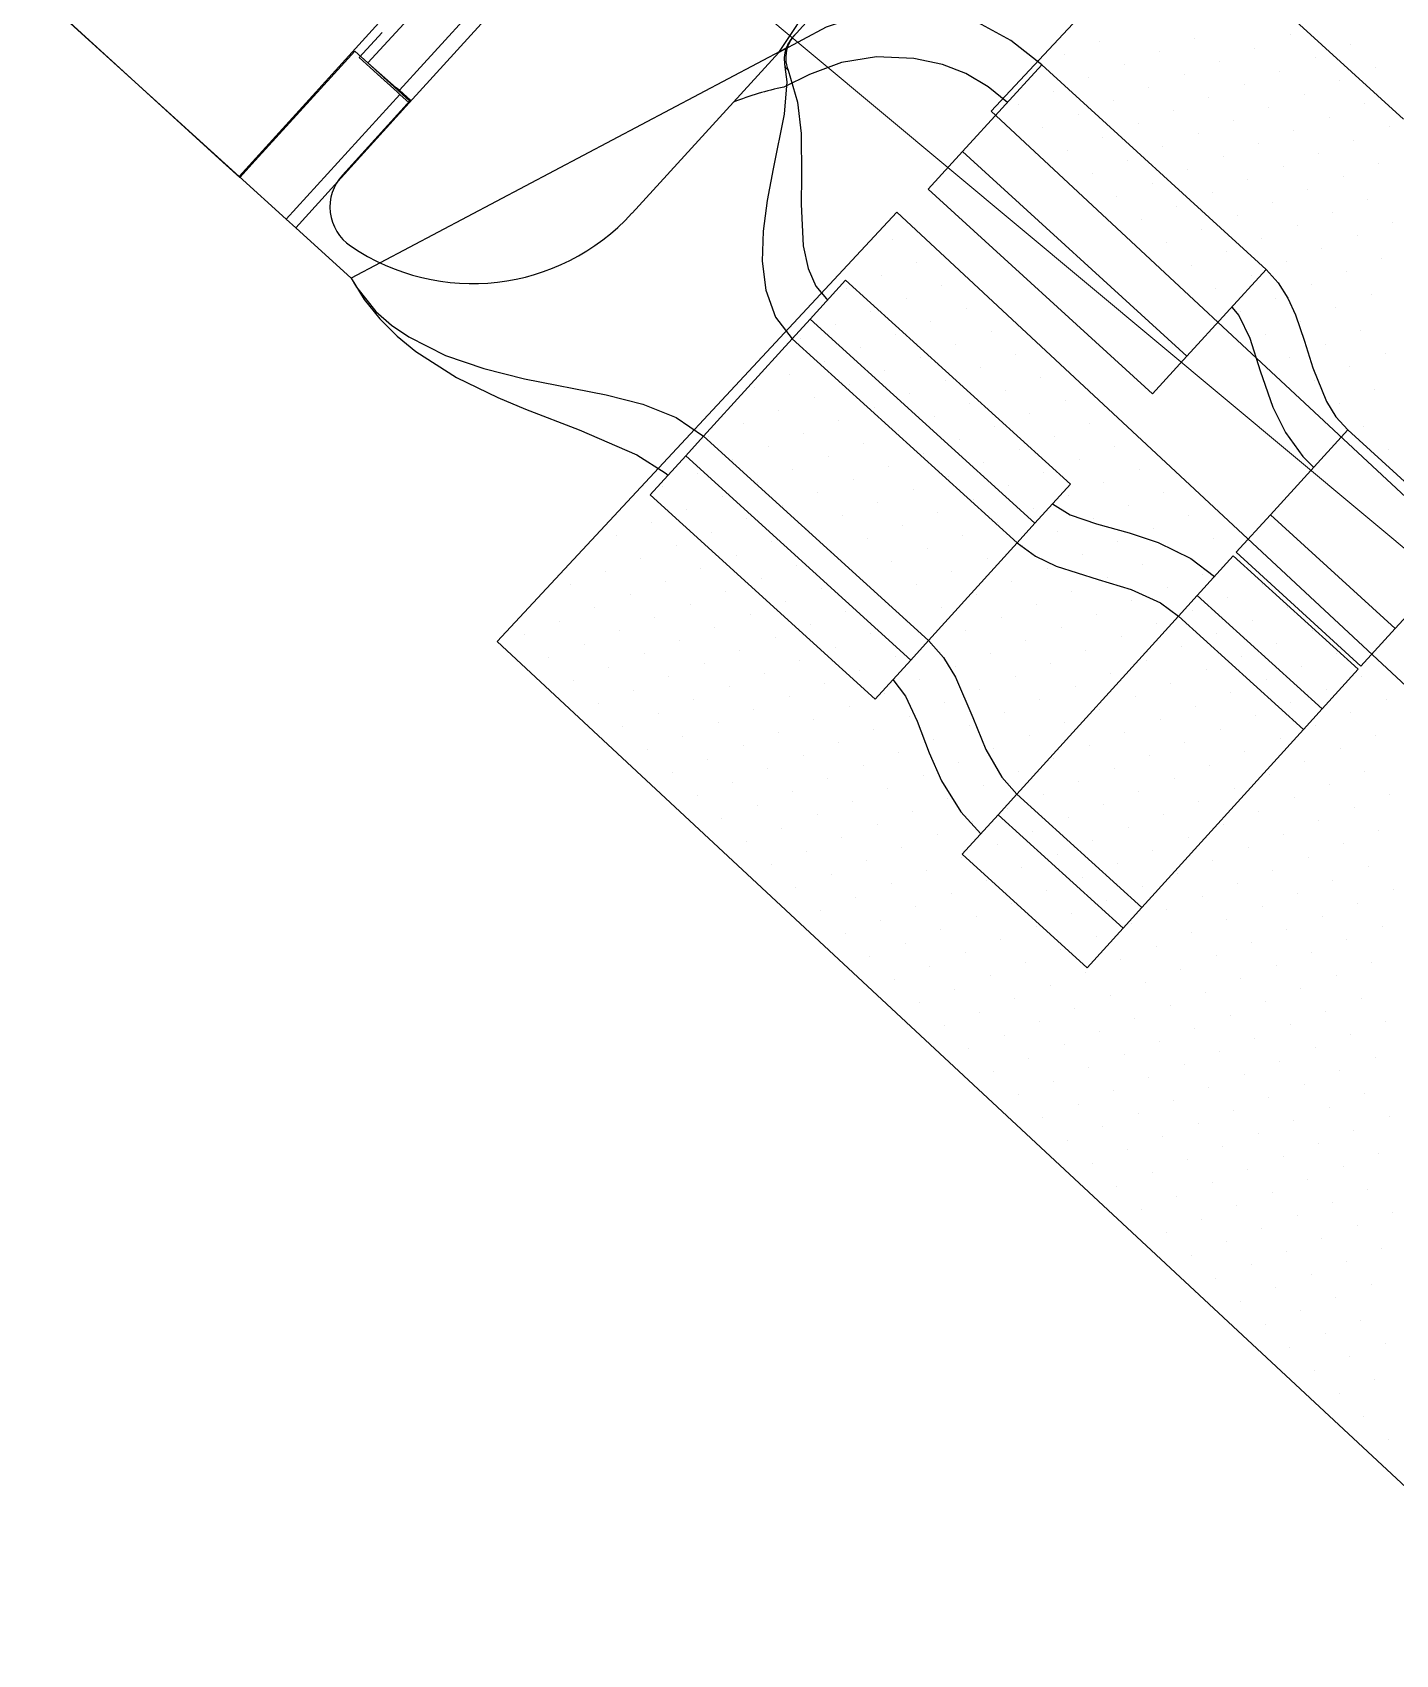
# Model space of a CAD drawing. Header units: inches. Extents: x 47316 to 59086, y 3141 to 11743.
# Drawn here: x 54379.31 to 54399.5, y 9830.6 to 9854.64 of the extents above; entities that cross this region are included whole.
import ezdxf

# ---------------------------------------------------------------- set-up
doc = ezdxf.new("R2010")
doc.units = ezdxf.units.IN
doc.header["$MEASUREMENT"] = 0
doc.linetypes.add('_VH_SPACE_TAPE_1', pattern='A,0.0001,[17,VeSys.shx,S=0.1,R=0,X=0,Y=0],-0.4,[17,VeSys.shx,S=0.1,R=0,X=0,Y=0],-0.4,[17,VeSys.shx,S=0.1,R=0,X=0,Y=0],-0.4,[18,VeSys.shx,S=0.1,R=0,X=0,Y=0],-0.5,[18,VeSys.shx,S=0.1,R=180,X=0.1,Y=0],-0.1,[17,VeSys.shx,S=0.1,R=0,X=0,Y=0],-0.4,[17,VeSys.shx,S=0.1,R=0,X=0,Y=0],-0.4,[17,VeSys.shx,S=0.1,R=0,X=0,Y=0],-0.4', length=3.0001)

msp = doc.modelspace()

# ---------------------------------------------------------------- linework, layer by layer
at = {"color": 0, "lineweight": 15}
for p, q in [((54393.511, 9853.468), (54399.434, 9859.827)), ((54396.531, 9854.55), (54396.531, 9854.55)), ((54397.944, 9854.6), (54397.944, 9854.6)), ((54394.594, 9854.304), (54394.594, 9854.304)), ((54395.117, 9854.5), (54395.117, 9854.5)), ((54396.007, 9854.354), (54396.007, 9854.354)), ((54397.42, 9854.405), (54397.42, 9854.405)), ((54398.834, 9854.455), (54398.834, 9854.455)), ((54395.483, 9854.159), (54395.483, 9854.159)), ((54396.897, 9854.209), (54396.897, 9854.209)), ((54397.786, 9854.064), (54397.786, 9854.064)), ((54398.31, 9854.259), (54398.31, 9854.259)), ((54399.199, 9854.114), (54399.199, 9854.114)), ((54394.959, 9853.964), (54394.959, 9853.964)), ((54395.849, 9853.818), (54395.849, 9853.818)), ((54396.373, 9854.014), (54396.373, 9854.014)), ((54397.262, 9853.868), (54397.262, 9853.868)), ((54398.676, 9853.919), (54398.676, 9853.919)), ((54393.912, 9853.573), (54393.912, 9853.573)), ((54394.436, 9853.768), (54394.436, 9853.768)), ((54395.325, 9853.623), (54395.325, 9853.623)), ((54396.739, 9853.673), (54396.739, 9853.673)), ((54398.152, 9853.723), (54398.152, 9853.723)), ((54399.042, 9853.578), (54399.042, 9853.578)), ((54408.765, 9839.26), (54393.511, 9853.468)), ((54394.802, 9853.427), (54394.802, 9853.427)), ((54396.215, 9853.477), (54396.215, 9853.477)), ((54397.105, 9853.332), (54397.105, 9853.332)), ((54397.628, 9853.528), (54397.628, 9853.528)), ((54398.518, 9853.382), (54398.518, 9853.382)), ((54394.278, 9853.232), (54394.278, 9853.232)), ((54395.167, 9853.086), (54395.167, 9853.086)), ((54395.691, 9853.282), (54395.691, 9853.282)), ((54396.581, 9853.137), (54396.581, 9853.137)), ((54397.994, 9853.187), (54397.994, 9853.187)), ((54399.407, 9853.237), (54399.407, 9853.237)), ((54394.644, 9852.891), (54394.644, 9852.891)), ((54396.057, 9852.941), (54396.057, 9852.941)), ((54397.47, 9852.991), (54397.47, 9852.991)), ((54398.36, 9852.846), (54398.36, 9852.846)), ((54398.884, 9853.041), (54398.884, 9853.041)), ((54395.533, 9852.746), (54395.533, 9852.746)), ((54396.423, 9852.6), (54396.423, 9852.6)), ((54396.947, 9852.796), (54396.947, 9852.796)), ((54397.836, 9852.651), (54397.836, 9852.651)), ((54399.25, 9852.701), (54399.25, 9852.701)), ((54395.01, 9852.55), (54395.01, 9852.55)), ((54395.899, 9852.405), (54395.899, 9852.405)), ((54397.313, 9852.455), (54397.313, 9852.455)), ((54398.726, 9852.505), (54398.726, 9852.505)), ((54395.376, 9852.209), (54395.376, 9852.209)), ((54396.789, 9852.26), (54396.789, 9852.26)), ((54397.678, 9852.114), (54397.678, 9852.114)), ((54398.202, 9852.31), (54398.202, 9852.31)), ((54399.092, 9852.164), (54399.092, 9852.164)), ((54386.194, 9845.612), (54392.117, 9851.971)), ((54392.117, 9851.971), (54407.37, 9837.763)), ((54395.741, 9851.869), (54395.741, 9851.869)), ((54396.265, 9852.064), (54396.265, 9852.064)), ((54397.155, 9851.919), (54397.155, 9851.919)), ((54398.568, 9851.969), (54398.568, 9851.969)), ((54396.631, 9851.723), (54396.631, 9851.723)), ((54398.044, 9851.773), (54398.044, 9851.773)), ((54398.934, 9851.628), (54398.934, 9851.628)), ((54399.458, 9851.824), (54399.458, 9851.824)), ((54392.047, 9851.57), (54392.047, 9851.57)), ((54396.107, 9851.528), (54396.107, 9851.528)), ((54396.997, 9851.383), (54396.997, 9851.383)), ((54397.521, 9851.578), (54397.521, 9851.578)), ((54398.41, 9851.433), (54398.41, 9851.433)), ((54392.413, 9851.23), (54392.413, 9851.23)), ((54396.473, 9851.187), (54396.473, 9851.187)), ((54397.886, 9851.237), (54397.886, 9851.237)), ((54399.3, 9851.287), (54399.3, 9851.287)), ((54391.889, 9851.034), (54391.889, 9851.034)), ((54397.363, 9851.042), (54397.363, 9851.042)), ((54398.776, 9851.092), (54398.776, 9851.092)), ((54391.365, 9850.839), (54391.365, 9850.839)), ((54392.255, 9850.693), (54392.255, 9850.693)), ((54392.779, 9850.889), (54392.779, 9850.889)), ((54396.839, 9850.846), (54396.839, 9850.846)), ((54397.729, 9850.701), (54397.729, 9850.701)), ((54398.252, 9850.896), (54398.252, 9850.896)), ((54399.142, 9850.751), (54399.142, 9850.751)), ((54391.731, 9850.498), (54391.731, 9850.498)), ((54393.145, 9850.548), (54393.145, 9850.548)), ((54397.205, 9850.505), (54397.205, 9850.505)), ((54398.618, 9850.556), (54398.618, 9850.556)), ((54391.208, 9850.302), (54391.208, 9850.302)), ((54392.621, 9850.353), (54392.621, 9850.353)), ((54393.511, 9850.207), (54393.511, 9850.207)), ((54398.094, 9850.36), (54398.094, 9850.36)), ((54398.984, 9850.215), (54398.984, 9850.215)), ((54390.684, 9850.107), (54390.684, 9850.107)), ((54391.573, 9849.962), (54391.573, 9849.962)), ((54392.097, 9850.157), (54392.097, 9850.157)), ((54392.987, 9850.012), (54392.987, 9850.012)), ((54397.571, 9850.165), (54397.571, 9850.165)), ((54398.46, 9850.019), (54398.46, 9850.019)), ((54391.05, 9849.766), (54391.05, 9849.766)), ((54392.463, 9849.816), (54392.463, 9849.816)), ((54393.876, 9849.866), (54393.876, 9849.866)), ((54397.937, 9849.824), (54397.937, 9849.824)), ((54399.35, 9849.874), (54399.35, 9849.874)), ((54390.526, 9849.571), (54390.526, 9849.571)), ((54391.939, 9849.621), (54391.939, 9849.621)), ((54392.829, 9849.476), (54392.829, 9849.476)), ((54393.353, 9849.671), (54393.353, 9849.671)), ((54394.242, 9849.526), (54394.242, 9849.526)), ((54398.302, 9849.483), (54398.302, 9849.483)), ((54398.826, 9849.679), (54398.826, 9849.679)), ((54390.002, 9849.375), (54390.002, 9849.375)), ((54390.892, 9849.23), (54390.892, 9849.23)), ((54391.416, 9849.425), (54391.416, 9849.425)), ((54392.305, 9849.28), (54392.305, 9849.28)), ((54393.719, 9849.33), (54393.719, 9849.33)), ((54399.192, 9849.338), (54399.192, 9849.338)), ((54390.368, 9849.034), (54390.368, 9849.034)), ((54391.781, 9849.085), (54391.781, 9849.085)), ((54393.195, 9849.135), (54393.195, 9849.135)), ((54394.084, 9848.989), (54394.084, 9848.989)), ((54394.608, 9849.185), (54394.608, 9849.185)), ((54398.668, 9849.142), (54398.668, 9849.142)), ((54389.844, 9848.839), (54389.844, 9848.839)), ((54391.258, 9848.889), (54391.258, 9848.889)), ((54392.147, 9848.744), (54392.147, 9848.744)), ((54392.671, 9848.939), (54392.671, 9848.939)), ((54393.561, 9848.794), (54393.561, 9848.794)), ((54394.974, 9848.844), (54394.974, 9848.844)), ((54399.034, 9848.801), (54399.034, 9848.801)), ((54389.321, 9848.643), (54389.321, 9848.643)), ((54390.21, 9848.498), (54390.21, 9848.498)), ((54390.734, 9848.694), (54390.734, 9848.694)), ((54391.624, 9848.548), (54391.624, 9848.548)), ((54393.037, 9848.598), (54393.037, 9848.598)), ((54394.45, 9848.649), (54394.45, 9848.649)), ((54395.34, 9848.503), (54395.34, 9848.503)), ((54389.687, 9848.303), (54389.687, 9848.303)), ((54391.1, 9848.353), (54391.1, 9848.353)), ((54392.513, 9848.403), (54392.513, 9848.403)), ((54393.403, 9848.258), (54393.403, 9848.258)), ((54393.927, 9848.453), (54393.927, 9848.453)), ((54394.816, 9848.308), (54394.816, 9848.308)), ((54399.4, 9848.461), (54399.4, 9848.461)), ((54389.163, 9848.107), (54389.163, 9848.107)), ((54390.576, 9848.157), (54390.576, 9848.157)), ((54391.99, 9848.207), (54391.99, 9848.207)), ((54392.879, 9848.062), (54392.879, 9848.062)), ((54394.292, 9848.112), (54394.292, 9848.112)), ((54395.706, 9848.162), (54395.706, 9848.162)), ((54388.639, 9847.912), (54388.639, 9847.912)), ((54390.052, 9847.962), (54390.052, 9847.962)), ((54390.942, 9847.817), (54390.942, 9847.817)), ((54391.466, 9848.012), (54391.466, 9848.012)), ((54392.355, 9847.867), (54392.355, 9847.867)), ((54393.769, 9847.917), (54393.769, 9847.917)), ((54395.182, 9847.967), (54395.182, 9847.967)), ((54396.072, 9847.822), (54396.072, 9847.822)), ((54389.005, 9847.571), (54389.005, 9847.571)), ((54389.529, 9847.766), (54389.529, 9847.766)), ((54390.418, 9847.621), (54390.418, 9847.621)), ((54391.832, 9847.671), (54391.832, 9847.671)), ((54393.245, 9847.721), (54393.245, 9847.721)), ((54394.135, 9847.576), (54394.135, 9847.576)), ((54394.658, 9847.772), (54394.658, 9847.772)), ((54395.548, 9847.626), (54395.548, 9847.626)), ((54388.481, 9847.375), (54388.481, 9847.375)), ((54389.895, 9847.426), (54389.895, 9847.426)), ((54391.308, 9847.476), (54391.308, 9847.476)), ((54392.198, 9847.33), (54392.198, 9847.33)), ((54392.721, 9847.526), (54392.721, 9847.526)), ((54393.611, 9847.381), (54393.611, 9847.381)), ((54395.024, 9847.431), (54395.024, 9847.431)), ((54396.437, 9847.481), (54396.437, 9847.481)), ((54387.958, 9847.18), (54387.958, 9847.18)), ((54389.371, 9847.23), (54389.371, 9847.23)), ((54390.26, 9847.085), (54390.26, 9847.085)), ((54390.784, 9847.28), (54390.784, 9847.28)), ((54391.674, 9847.135), (54391.674, 9847.135)), ((54393.087, 9847.185), (54393.087, 9847.185)), ((54394.5, 9847.235), (54394.5, 9847.235)), ((54395.39, 9847.09), (54395.39, 9847.09)), ((54395.914, 9847.285), (54395.914, 9847.285)), ((54396.803, 9847.14), (54396.803, 9847.14)), ((54388.323, 9846.839), (54388.323, 9846.839)), ((54388.847, 9847.035), (54388.847, 9847.035)), ((54389.737, 9846.889), (54389.737, 9846.889)), ((54391.15, 9846.939), (54391.15, 9846.939)), ((54392.563, 9846.99), (54392.563, 9846.99)), ((54393.453, 9846.844), (54393.453, 9846.844)), ((54393.977, 9847.04), (54393.977, 9847.04)), ((54394.866, 9846.894), (54394.866, 9846.894)), ((54396.28, 9846.945), (54396.28, 9846.945)), ((54387.8, 9846.644), (54387.8, 9846.644)), ((54389.213, 9846.694), (54389.213, 9846.694)), ((54390.626, 9846.744), (54390.626, 9846.744)), ((54391.516, 9846.599), (54391.516, 9846.599)), ((54392.04, 9846.794), (54392.04, 9846.794)), ((54392.929, 9846.649), (54392.929, 9846.649)), ((54394.343, 9846.699), (54394.343, 9846.699)), ((54395.756, 9846.749), (54395.756, 9846.749)), ((54396.645, 9846.604), (54396.645, 9846.604)), ((54397.169, 9846.799), (54397.169, 9846.799)), ((54387.276, 9846.448), (54387.276, 9846.448)), ((54388.689, 9846.498), (54388.689, 9846.498)), ((54389.579, 9846.353), (54389.579, 9846.353)), ((54390.103, 9846.549), (54390.103, 9846.549)), ((54390.992, 9846.403), (54390.992, 9846.403)), ((54392.406, 9846.453), (54392.406, 9846.453)), ((54393.819, 9846.504), (54393.819, 9846.504)), ((54394.708, 9846.358), (54394.708, 9846.358)), ((54395.232, 9846.554), (54395.232, 9846.554)), ((54396.122, 9846.408), (54396.122, 9846.408)), ((54397.535, 9846.459), (54397.535, 9846.459)), ((54387.642, 9846.107), (54387.642, 9846.107)), ((54388.166, 9846.303), (54388.166, 9846.303)), ((54389.055, 9846.158), (54389.055, 9846.158)), ((54390.468, 9846.208), (54390.468, 9846.208)), ((54391.882, 9846.258), (54391.882, 9846.258)), ((54392.771, 9846.113), (54392.771, 9846.113)), ((54393.295, 9846.308), (54393.295, 9846.308)), ((54394.185, 9846.163), (54394.185, 9846.163)), ((54395.598, 9846.213), (54395.598, 9846.213)), ((54397.011, 9846.263), (54397.011, 9846.263)), ((54397.901, 9846.118), (54397.901, 9846.118)), ((54387.118, 9845.912), (54387.118, 9845.912)), ((54388.531, 9845.962), (54388.531, 9845.962)), ((54389.945, 9846.012), (54389.945, 9846.012)), ((54390.834, 9845.867), (54390.834, 9845.867)), ((54391.358, 9846.062), (54391.358, 9846.062)), ((54392.248, 9845.917), (54392.248, 9845.917)), ((54393.661, 9845.967), (54393.661, 9845.967)), ((54395.074, 9846.017), (54395.074, 9846.017)), ((54395.964, 9845.872), (54395.964, 9845.872)), ((54396.488, 9846.068), (54396.488, 9846.068)), ((54397.377, 9845.922), (54397.377, 9845.922)), ((54386.594, 9845.717), (54386.594, 9845.717)), ((54388.008, 9845.767), (54388.008, 9845.767)), ((54388.897, 9845.621), (54388.897, 9845.621)), ((54389.421, 9845.817), (54389.421, 9845.817)), ((54390.311, 9845.671), (54390.311, 9845.671)), ((54391.724, 9845.722), (54391.724, 9845.722)), ((54393.137, 9845.772), (54393.137, 9845.772)), ((54394.027, 9845.626), (54394.027, 9845.626)), ((54394.551, 9845.822), (54394.551, 9845.822)), ((54395.44, 9845.677), (54395.44, 9845.677)), ((54396.854, 9845.727), (54396.854, 9845.727)), ((54398.267, 9845.777), (54398.267, 9845.777)), ((54401.447, 9831.404), (54386.194, 9845.612)), ((54386.96, 9845.376), (54386.96, 9845.376)), ((54387.484, 9845.571), (54387.484, 9845.571)), ((54388.374, 9845.426), (54388.374, 9845.426)), ((54389.787, 9845.476), (54389.787, 9845.476)), ((54391.2, 9845.526), (54391.2, 9845.526)), ((54392.09, 9845.381), (54392.09, 9845.381)), ((54392.614, 9845.576), (54392.614, 9845.576)), ((54393.503, 9845.431), (54393.503, 9845.431)), ((54394.916, 9845.481), (54394.916, 9845.481)), ((54396.33, 9845.531), (54396.33, 9845.531)), ((54397.219, 9845.386), (54397.219, 9845.386)), ((54397.743, 9845.581), (54397.743, 9845.581)), ((54398.633, 9845.436), (54398.633, 9845.436)), ((54387.85, 9845.23), (54387.85, 9845.23)), ((54389.263, 9845.281), (54389.263, 9845.281)), ((54390.153, 9845.135), (54390.153, 9845.135)), ((54390.676, 9845.331), (54390.676, 9845.331)), ((54391.566, 9845.185), (54391.566, 9845.185)), ((54392.979, 9845.236), (54392.979, 9845.236)), ((54394.393, 9845.286), (54394.393, 9845.286)), ((54395.282, 9845.14), (54395.282, 9845.14)), ((54395.806, 9845.336), (54395.806, 9845.336)), ((54396.696, 9845.191), (54396.696, 9845.191)), ((54398.109, 9845.241), (54398.109, 9845.241)), ((54387.326, 9845.035), (54387.326, 9845.035)), ((54388.739, 9845.085), (54388.739, 9845.085)), ((54389.629, 9844.94), (54389.629, 9844.94)), ((54391.042, 9844.99), (54391.042, 9844.99)), ((54392.456, 9845.04), (54392.456, 9845.04)), ((54393.345, 9844.895), (54393.345, 9844.895)), ((54393.869, 9845.09), (54393.869, 9845.09)), ((54394.759, 9844.945), (54394.759, 9844.945)), ((54396.172, 9844.995), (54396.172, 9844.995)), ((54397.585, 9845.045), (54397.585, 9845.045)), ((54398.475, 9844.9), (54398.475, 9844.9)), ((54398.999, 9845.095), (54398.999, 9845.095)), ((54387.692, 9844.694), (54387.692, 9844.694)), ((54388.216, 9844.89), (54388.216, 9844.89)), ((54389.105, 9844.744), (54389.105, 9844.744)), ((54390.519, 9844.794), (54390.519, 9844.794)), ((54391.932, 9844.845), (54391.932, 9844.845)), ((54392.822, 9844.699), (54392.822, 9844.699)), ((54394.235, 9844.749), (54394.235, 9844.749)), ((54395.648, 9844.8), (54395.648, 9844.8)), ((54396.538, 9844.654), (54396.538, 9844.654)), ((54397.062, 9844.85), (54397.062, 9844.85)), ((54397.951, 9844.704), (54397.951, 9844.704)), ((54399.364, 9844.755), (54399.364, 9844.755)), ((54388.582, 9844.549), (54388.582, 9844.549)), ((54389.995, 9844.599), (54389.995, 9844.599)), ((54390.884, 9844.454), (54390.884, 9844.454)), ((54391.408, 9844.649), (54391.408, 9844.649)), ((54392.298, 9844.504), (54392.298, 9844.504)), ((54393.711, 9844.554), (54393.711, 9844.554)), ((54395.124, 9844.604), (54395.124, 9844.604)), ((54396.014, 9844.459), (54396.014, 9844.459)), ((54397.427, 9844.509), (54397.427, 9844.509)), ((54398.841, 9844.559), (54398.841, 9844.559)), ((54388.058, 9844.353), (54388.058, 9844.353)), ((54388.947, 9844.208), (54388.947, 9844.208)), ((54389.471, 9844.403), (54389.471, 9844.403)), ((54390.361, 9844.258), (54390.361, 9844.258)), ((54391.774, 9844.308), (54391.774, 9844.308)), ((54393.187, 9844.358), (54393.187, 9844.358)), ((54394.077, 9844.213), (54394.077, 9844.213)), ((54394.601, 9844.409), (54394.601, 9844.409)), ((54395.49, 9844.263), (54395.49, 9844.263)), ((54396.904, 9844.313), (54396.904, 9844.313)), ((54398.317, 9844.364), (54398.317, 9844.364)), ((54399.207, 9844.218), (54399.207, 9844.218)), ((54388.424, 9844.013), (54388.424, 9844.013)), ((54389.837, 9844.063), (54389.837, 9844.063)), ((54391.25, 9844.113), (54391.25, 9844.113)), ((54392.14, 9843.968), (54392.14, 9843.968)), ((54392.664, 9844.163), (54392.664, 9844.163)), ((54393.553, 9844.018), (54393.553, 9844.018)), ((54394.967, 9844.068), (54394.967, 9844.068)), ((54396.38, 9844.118), (54396.38, 9844.118)), ((54397.27, 9843.973), (54397.27, 9843.973)), ((54397.793, 9844.168), (54397.793, 9844.168)), ((54398.683, 9844.023), (54398.683, 9844.023)), ((54389.313, 9843.867), (54389.313, 9843.867)), ((54390.203, 9843.722), (54390.203, 9843.722)), ((54390.727, 9843.917), (54390.727, 9843.917)), ((54391.616, 9843.772), (54391.616, 9843.772)), ((54393.03, 9843.822), (54393.03, 9843.822)), ((54394.443, 9843.872), (54394.443, 9843.872)), ((54395.332, 9843.727), (54395.332, 9843.727)), ((54395.856, 9843.923), (54395.856, 9843.923)), ((54396.746, 9843.777), (54396.746, 9843.777)), ((54398.159, 9843.827), (54398.159, 9843.827)), ((54388.79, 9843.672), (54388.79, 9843.672)), ((54389.679, 9843.526), (54389.679, 9843.526)), ((54391.093, 9843.577), (54391.093, 9843.577)), ((54392.506, 9843.627), (54392.506, 9843.627)), ((54393.395, 9843.481), (54393.395, 9843.481)), ((54393.919, 9843.677), (54393.919, 9843.677)), ((54394.809, 9843.532), (54394.809, 9843.532)), ((54396.222, 9843.582), (54396.222, 9843.582)), ((54397.635, 9843.632), (54397.635, 9843.632)), ((54398.525, 9843.487), (54398.525, 9843.487)), ((54399.049, 9843.682), (54399.049, 9843.682)), ((54389.155, 9843.331), (54389.155, 9843.331)), ((54390.569, 9843.381), (54390.569, 9843.381)), ((54391.458, 9843.236), (54391.458, 9843.236)), ((54391.982, 9843.431), (54391.982, 9843.431)), ((54392.872, 9843.286), (54392.872, 9843.286)), ((54394.285, 9843.336), (54394.285, 9843.336)), ((54395.698, 9843.386), (54395.698, 9843.386)), ((54396.588, 9843.241), (54396.588, 9843.241)), ((54397.112, 9843.436), (54397.112, 9843.436)), ((54398.001, 9843.291), (54398.001, 9843.291)), ((54399.415, 9843.341), (54399.415, 9843.341)), ((54389.521, 9842.99), (54389.521, 9842.99)), ((54390.045, 9843.186), (54390.045, 9843.186)), ((54390.935, 9843.04), (54390.935, 9843.04)), ((54392.348, 9843.09), (54392.348, 9843.09)), ((54393.761, 9843.141), (54393.761, 9843.141)), ((54394.651, 9842.995), (54394.651, 9842.995)), ((54395.175, 9843.191), (54395.175, 9843.191)), ((54396.064, 9843.045), (54396.064, 9843.045)), ((54397.478, 9843.096), (54397.478, 9843.096)), ((54398.891, 9843.146), (54398.891, 9843.146)), ((54390.411, 9842.845), (54390.411, 9842.845)), ((54391.824, 9842.895), (54391.824, 9842.895)), ((54392.714, 9842.75), (54392.714, 9842.75)), ((54393.238, 9842.945), (54393.238, 9842.945)), ((54394.127, 9842.8), (54394.127, 9842.8)), ((54395.54, 9842.85), (54395.54, 9842.85)), ((54396.954, 9842.9), (54396.954, 9842.9)), ((54397.843, 9842.755), (54397.843, 9842.755)), ((54398.367, 9842.95), (54398.367, 9842.95)), ((54399.257, 9842.805), (54399.257, 9842.805)), ((54389.887, 9842.649), (54389.887, 9842.649)), ((54390.777, 9842.504), (54390.777, 9842.504)), ((54391.301, 9842.7), (54391.301, 9842.7)), ((54392.19, 9842.554), (54392.19, 9842.554)), ((54393.603, 9842.604), (54393.603, 9842.604)), ((54395.017, 9842.655), (54395.017, 9842.655)), ((54395.906, 9842.509), (54395.906, 9842.509)), ((54396.43, 9842.705), (54396.43, 9842.705)), ((54397.32, 9842.559), (54397.32, 9842.559)), ((54398.733, 9842.609), (54398.733, 9842.609)), ((54390.253, 9842.309), (54390.253, 9842.309)), ((54391.666, 9842.359), (54391.666, 9842.359)), ((54393.08, 9842.409), (54393.08, 9842.409)), ((54393.969, 9842.264), (54393.969, 9842.264)), ((54394.493, 9842.459), (54394.493, 9842.459)), ((54395.383, 9842.314), (54395.383, 9842.314)), ((54396.796, 9842.364), (54396.796, 9842.364)), ((54398.209, 9842.414), (54398.209, 9842.414)), ((54399.099, 9842.269), (54399.099, 9842.269)), ((54391.143, 9842.163), (54391.143, 9842.163)), ((54392.032, 9842.018), (54392.032, 9842.018)), ((54392.556, 9842.213), (54392.556, 9842.213)), ((54393.446, 9842.068), (54393.446, 9842.068)), ((54394.859, 9842.118), (54394.859, 9842.118)), ((54396.272, 9842.168), (54396.272, 9842.168)), ((54397.162, 9842.023), (54397.162, 9842.023)), ((54397.686, 9842.219), (54397.686, 9842.219)), ((54398.575, 9842.073), (54398.575, 9842.073)), ((54390.619, 9841.968), (54390.619, 9841.968)), ((54391.509, 9841.822), (54391.509, 9841.822)), ((54392.922, 9841.873), (54392.922, 9841.873)), ((54394.335, 9841.923), (54394.335, 9841.923)), ((54395.225, 9841.777), (54395.225, 9841.777)), ((54395.748, 9841.973), (54395.748, 9841.973)), ((54396.638, 9841.828), (54396.638, 9841.828)), ((54398.051, 9841.878), (54398.051, 9841.878)), ((54399.465, 9841.928), (54399.465, 9841.928)), ((54390.985, 9841.627), (54390.985, 9841.627)), ((54392.398, 9841.677), (54392.398, 9841.677)), ((54393.288, 9841.532), (54393.288, 9841.532)), ((54393.811, 9841.727), (54393.811, 9841.727)), ((54394.701, 9841.582), (54394.701, 9841.582)), ((54396.114, 9841.632), (54396.114, 9841.632)), ((54397.528, 9841.682), (54397.528, 9841.682)), ((54398.417, 9841.537), (54398.417, 9841.537)), ((54398.941, 9841.732), (54398.941, 9841.732)), ((54391.351, 9841.286), (54391.351, 9841.286)), ((54391.874, 9841.482), (54391.874, 9841.482)), ((54392.764, 9841.336), (54392.764, 9841.336)), ((54394.177, 9841.387), (54394.177, 9841.387)), ((54395.591, 9841.437), (54395.591, 9841.437)), ((54396.48, 9841.291), (54396.48, 9841.291)), ((54397.004, 9841.487), (54397.004, 9841.487)), ((54397.894, 9841.341), (54397.894, 9841.341)), ((54399.307, 9841.392), (54399.307, 9841.392)), ((54392.24, 9841.141), (54392.24, 9841.141)), ((54393.654, 9841.191), (54393.654, 9841.191)), ((54394.543, 9841.046), (54394.543, 9841.046)), ((54395.067, 9841.241), (54395.067, 9841.241)), ((54395.956, 9841.096), (54395.956, 9841.096)), ((54397.37, 9841.146), (54397.37, 9841.146)), ((54398.783, 9841.196), (54398.783, 9841.196)), ((54391.717, 9840.945), (54391.717, 9840.945)), ((54393.13, 9840.996), (54393.13, 9840.996)), ((54394.019, 9840.85), (54394.019, 9840.85)), ((54395.433, 9840.9), (54395.433, 9840.9)), ((54396.846, 9840.951), (54396.846, 9840.951)), ((54397.736, 9840.805), (54397.736, 9840.805)), ((54398.259, 9841.001), (54398.259, 9841.001)), ((54399.149, 9840.855), (54399.149, 9840.855)), ((54392.082, 9840.605), (54392.082, 9840.605)), ((54392.606, 9840.8), (54392.606, 9840.8)), ((54393.496, 9840.655), (54393.496, 9840.655)), ((54394.909, 9840.705), (54394.909, 9840.705)), ((54396.322, 9840.755), (54396.322, 9840.755)), ((54397.212, 9840.61), (54397.212, 9840.61)), ((54398.625, 9840.66), (54398.625, 9840.66)), ((54392.972, 9840.459), (54392.972, 9840.459)), ((54394.385, 9840.509), (54394.385, 9840.509)), ((54395.275, 9840.364), (54395.275, 9840.364)), ((54395.799, 9840.56), (54395.799, 9840.56)), ((54396.688, 9840.414), (54396.688, 9840.414)), ((54398.102, 9840.464), (54398.102, 9840.464)), ((54392.448, 9840.264), (54392.448, 9840.264)), ((54393.338, 9840.118), (54393.338, 9840.118)), ((54393.862, 9840.314), (54393.862, 9840.314)), ((54394.751, 9840.169), (54394.751, 9840.169)), ((54396.165, 9840.219), (54396.165, 9840.219)), ((54397.578, 9840.269), (54397.578, 9840.269)), ((54398.467, 9840.124), (54398.467, 9840.124)), ((54398.991, 9840.319), (54398.991, 9840.319)), ((54392.814, 9839.923), (54392.814, 9839.923)), ((54394.227, 9839.973), (54394.227, 9839.973)), ((54395.641, 9840.023), (54395.641, 9840.023)), ((54396.53, 9839.878), (54396.53, 9839.878)), ((54397.054, 9840.073), (54397.054, 9840.073)), ((54397.944, 9839.928), (54397.944, 9839.928)), ((54399.357, 9839.978), (54399.357, 9839.978)), ((54393.704, 9839.778), (54393.704, 9839.778)), ((54394.593, 9839.632), (54394.593, 9839.632)), ((54395.117, 9839.828), (54395.117, 9839.828)), ((54396.007, 9839.683), (54396.007, 9839.683)), ((54397.42, 9839.733), (54397.42, 9839.733)), ((54398.833, 9839.783), (54398.833, 9839.783)), ((54393.18, 9839.582), (54393.18, 9839.582)), ((54394.07, 9839.437), (54394.07, 9839.437)), ((54395.483, 9839.487), (54395.483, 9839.487)), ((54396.896, 9839.537), (54396.896, 9839.537)), ((54397.786, 9839.392), (54397.786, 9839.392)), ((54398.31, 9839.587), (54398.31, 9839.587)), ((54399.199, 9839.442), (54399.199, 9839.442)), ((54393.546, 9839.241), (54393.546, 9839.241)), ((54394.959, 9839.292), (54394.959, 9839.292)), ((54395.849, 9839.146), (54395.849, 9839.146)), ((54396.373, 9839.342), (54396.373, 9839.342)), ((54397.262, 9839.196), (54397.262, 9839.196)), ((54398.675, 9839.247), (54398.675, 9839.247)), ((54393.912, 9838.901), (54393.912, 9838.901)), ((54394.435, 9839.096), (54394.435, 9839.096)), ((54395.325, 9838.951), (54395.325, 9838.951)), ((54396.738, 9839.001), (54396.738, 9839.001)), ((54398.152, 9839.051), (54398.152, 9839.051)), ((54399.041, 9838.906), (54399.041, 9838.906)), ((54394.801, 9838.755), (54394.801, 9838.755)), ((54396.215, 9838.805), (54396.215, 9838.805)), ((54397.104, 9838.66), (54397.104, 9838.66)), ((54397.628, 9838.856), (54397.628, 9838.856)), ((54398.518, 9838.71), (54398.518, 9838.71)), ((54394.278, 9838.56), (54394.278, 9838.56)), ((54395.167, 9838.415), (54395.167, 9838.415)), ((54395.691, 9838.61), (54395.691, 9838.61)), ((54396.581, 9838.465), (54396.581, 9838.465)), ((54397.994, 9838.515), (54397.994, 9838.515)), ((54399.407, 9838.565), (54399.407, 9838.565)), ((54394.643, 9838.219), (54394.643, 9838.219)), ((54396.057, 9838.269), (54396.057, 9838.269)), ((54397.47, 9838.319), (54397.47, 9838.319)), ((54398.36, 9838.174), (54398.36, 9838.174)), ((54398.883, 9838.37), (54398.883, 9838.37)), ((54395.533, 9838.074), (54395.533, 9838.074)), ((54396.423, 9837.928), (54396.423, 9837.928)), ((54396.946, 9838.124), (54396.946, 9838.124)), ((54397.836, 9837.979), (54397.836, 9837.979)), ((54399.249, 9838.029), (54399.249, 9838.029)), ((54395.009, 9837.878), (54395.009, 9837.878)), ((54395.899, 9837.733), (54395.899, 9837.733)), ((54397.312, 9837.783), (54397.312, 9837.783)), ((54398.726, 9837.833), (54398.726, 9837.833)), ((54395.375, 9837.537), (54395.375, 9837.537)), ((54396.789, 9837.588), (54396.789, 9837.588)), ((54397.678, 9837.442), (54397.678, 9837.442)), ((54398.202, 9837.638), (54398.202, 9837.638)), ((54399.091, 9837.492), (54399.091, 9837.492)), ((54396.265, 9837.392), (54396.265, 9837.392)), ((54397.154, 9837.247), (54397.154, 9837.247)), ((54398.568, 9837.297), (54398.568, 9837.297)), ((54395.741, 9837.197), (54395.741, 9837.197)), ((54396.631, 9837.051), (54396.631, 9837.051)), ((54398.044, 9837.102), (54398.044, 9837.102)), ((54399.457, 9837.152), (54399.457, 9837.152)), ((54396.107, 9836.856), (54396.107, 9836.856)), ((54397.52, 9836.906), (54397.52, 9836.906)), ((54398.41, 9836.761), (54398.41, 9836.761)), ((54398.934, 9836.956), (54398.934, 9836.956)), ((54396.473, 9836.515), (54396.473, 9836.515)), ((54396.997, 9836.711), (54396.997, 9836.711)), ((54397.886, 9836.565), (54397.886, 9836.565)), ((54399.299, 9836.615), (54399.299, 9836.615)), ((54397.362, 9836.37), (54397.362, 9836.37)), ((54398.776, 9836.42), (54398.776, 9836.42)), ((54396.839, 9836.174), (54396.839, 9836.174)), ((54397.728, 9836.029), (54397.728, 9836.029)), ((54398.252, 9836.224), (54398.252, 9836.224)), ((54399.142, 9836.079), (54399.142, 9836.079)), ((54397.205, 9835.834), (54397.205, 9835.834)), ((54398.618, 9835.884), (54398.618, 9835.884)), ((54398.094, 9835.688), (54398.094, 9835.688)), ((54398.984, 9835.543), (54398.984, 9835.543)), ((54397.57, 9835.493), (54397.57, 9835.493)), ((54398.46, 9835.347), (54398.46, 9835.347)), ((54397.936, 9835.152), (54397.936, 9835.152)), ((54399.35, 9835.202), (54399.35, 9835.202)), ((54398.302, 9834.811), (54398.302, 9834.811)), ((54398.826, 9835.007), (54398.826, 9835.007)), ((54399.192, 9834.666), (54399.192, 9834.666)), ((54398.668, 9834.47), (54398.668, 9834.47)), ((54399.034, 9834.13), (54399.034, 9834.13)), ((54399.4, 9833.789), (54399.4, 9833.789))]:
    msp.add_line(p, q, dxfattribs=at)
at = {"color": 0, "linetype": 'ByBlock', "lineweight": -3, "ltscale": 0.164343}
msp.add_line((54389.311, 9858.459), (54384.892, 9853.592), dxfattribs=at)
at = {"color": 0, "linetype": '_VH_SPACE_TAPE_1', "lineweight": 15, "ltscale": 5}
msp.add_line((54460.225, 9796.405), (54387.299, 9857.288), dxfattribs=at)
at = {"color": 0, "linetype": 'ByBlock', "lineweight": -3, "ltscale": 0.085435}
msp.add_line((54390.366, 9854.34), (54392.252, 9857.189), dxfattribs=at)
at = {"color": 0, "linetype": 'ByBlock', "lineweight": -3, "ltscale": 0.086295}
msp.add_line((54390.577, 9854.573), (54392.898, 9857.128), dxfattribs=at)
at = {"color": 0, "linetype": 'ByBlock', "lineweight": -3, "ltscale": 0.1125}
for p, q in [((54399.619, 9853.353), (54396.295, 9856.386)), ((54397.585, 9851.125), (54394.261, 9854.158)), ((54396.411, 9849.838), (54393.087, 9852.872)), ((54395.903, 9849.281), (54392.579, 9852.314)), ((54391.354, 9850.966), (54394.686, 9847.941)), ((54390.829, 9850.388), (54394.16, 9847.362)), ((54390.565, 9850.097), (54393.896, 9847.072)), ((54389.252, 9848.651), (54392.584, 9845.626)), ((54388.988, 9848.36), (54392.32, 9845.335)), ((54388.463, 9847.782), (54391.794, 9844.757))]:
    msp.add_line(p, q, dxfattribs=at)
at = {"color": 0, "linetype": 'ByBlock', "lineweight": -3, "ltscale": 0.05134}
msp.add_line((54385.663, 9855.702), (54384.278, 9854.186), dxfattribs=at)
at = {"color": 0, "linetype": 'ByBlock', "lineweight": -3, "ltscale": 0.103436}
msp.add_line((54379.31, 9855.284), (54382.373, 9852.502), dxfattribs=at)
at = {"color": 0, "linetype": 'ByBlock', "lineweight": -3, "ltscale": 0.03746}
msp.add_line((54386.116, 9855.284), (54385.106, 9854.177), dxfattribs=at)
at = {"color": 0, "linetype": 'ByBlock', "lineweight": -3, "ltscale": 0.088106}
msp.add_line((54379.528, 9855.092), (54382.131, 9852.716), dxfattribs=at)
at = {"color": 0, "linetype": 'ByBlock', "lineweight": -3, "ltscale": 0.086053}
msp.add_line((54382.373, 9852.502), (54384.687, 9855.05), dxfattribs=at)
at = {"color": 0, "linetype": 'ByBlock', "lineweight": -3, "ltscale": 0.012573}
msp.add_line((54384.151, 9854.265), (54384.489, 9854.637), dxfattribs=at)
at = {"color": 0, "linetype": 'ByBlock', "lineweight": -3, "ltscale": 0.054871}
msp.add_line((54382.609, 9852.738), (54384.088, 9854.359), dxfattribs=at)
at = {"color": 0, "linetype": 'ByBlock', "lineweight": -3, "ltscale": 0.18225}
msp.add_line((54390.476, 9854.405), (54384.033, 9850.996), dxfattribs=at)
at = {"color": 0, "linetype": 'ByBlock', "lineweight": -3, "ltscale": 0.006441}
msp.add_line((54384.278, 9854.186), (54384.088, 9854.359), dxfattribs=at)
at = {"color": 0, "linetype": 'ByBlock', "lineweight": -3, "ltscale": 0.080615}
msp.add_line((54390.366, 9854.34), (54388.192, 9851.958), dxfattribs=at)
at = {"color": 0, "linetype": 'ByBlock', "lineweight": -3, "ltscale": 0.009174}
msp.add_line((54384.423, 9854.018), (54384.151, 9854.265), dxfattribs=at)
at = {"color": 0, "linetype": 'ByBlock', "lineweight": -3, "ltscale": 0.021057}
msp.add_line((54384.903, 9853.62), (54384.278, 9854.186), dxfattribs=at)
at = {"color": 0, "linetype": 'ByBlock', "lineweight": -3, "ltscale": 0.013321}
msp.add_line((54385.106, 9854.177), (54384.746, 9853.783), dxfattribs=at)
at = {"color": 0, "linetype": 'ByBlock', "lineweight": -3, "ltscale": 0.001685}
msp.add_line((54390.458, 9854.125), (54390.504, 9854.076), dxfattribs=at)
at = {"color": 0, "linetype": 'ByBlock', "lineweight": -3, "ltscale": 0.043539}
for p, q in [((54394.261, 9854.158), (54393.087, 9852.872)), ((54397.585, 9851.125), (54396.411, 9849.838))]:
    msp.add_line(p, q, dxfattribs=at)
at = {"color": 0, "linetype": 'ByBlock', "lineweight": -3, "ltscale": 0.009766}
msp.add_line((54384.712, 9853.755), (54384.423, 9854.018), dxfattribs=at)
at = {"color": 0, "linetype": 'ByBlock', "lineweight": -3, "ltscale": 0.0625}
for p, q in [((54383.071, 9851.869), (54384.752, 9853.719)), ((54384.892, 9853.592), (54383.211, 9851.742)), ((54400.645, 9847.06), (54398.798, 9848.745)), ((54399.498, 9845.803), (54397.651, 9847.488)), ((54398.95, 9845.199), (54397.099, 9846.879)), ((54398.99, 9845.246), (54397.143, 9846.932)), ((54398.417, 9844.612), (54396.566, 9846.293)), ((54398.14, 9844.307), (54396.289, 9845.987)), ((54395.743, 9841.668), (54393.893, 9843.349)), ((54395.466, 9841.362), (54393.615, 9843.043)), ((54394.933, 9840.776), (54393.083, 9842.457))]:
    msp.add_line(p, q, dxfattribs=at)
at = {"color": 0, "linetype": 'ByBlock', "lineweight": -3, "ltscale": 0.037524}
msp.add_line((54384.913, 9853.631), (54383.901, 9852.523), dxfattribs=at)
at = {"color": 0, "linetype": 'ByBlock', "lineweight": -3, "ltscale": 0.001343}
msp.add_line((54384.752, 9853.719), (54384.712, 9853.755), dxfattribs=at)
at = {"color": 0, "linetype": 'ByBlock', "lineweight": -3, "ltscale": 0.00564}
msp.add_line((54384.746, 9853.783), (54384.909, 9853.627), dxfattribs=at)
at = {"color": 0, "linetype": 'ByBlock', "lineweight": -3, "ltscale": 0.005638}
msp.add_line((54384.746, 9853.783), (54384.913, 9853.631), dxfattribs=at)
at = {"color": 0, "linetype": 'ByBlock', "lineweight": -3, "ltscale": 0.004718}
for p, q in [((54384.892, 9853.592), (54384.752, 9853.719)), ((54383.211, 9851.742), (54383.071, 9851.869))]:
    msp.add_line(p, q, dxfattribs=at)
at = {"color": 0, "linetype": 'ByBlock', "lineweight": -3, "ltscale": 0.018857}
for p, q in [((54393.087, 9852.872), (54392.579, 9852.314)), ((54396.411, 9849.838), (54395.903, 9849.281))]:
    msp.add_line(p, q, dxfattribs=at)
at = {"color": 0, "linetype": 'ByBlock', "lineweight": -3, "ltscale": 0.008447}
for p, q in [((54382.131, 9852.716), (54382.381, 9852.488)), ((54382.381, 9852.488), (54382.609, 9852.738))]:
    msp.add_line(p, q, dxfattribs=at)
at = {"color": 0, "linetype": 'ByBlock', "lineweight": -3, "ltscale": 0.023566}
msp.add_line((54383.071, 9851.869), (54382.373, 9852.502), dxfattribs=at)
at = {"color": 0, "linetype": 'ByBlock', "lineweight": -3, "ltscale": 0.027747}
msp.add_line((54383.211, 9851.742), (54384.033, 9850.996), dxfattribs=at)
at = {"color": 0, "linetype": 'ByBlock', "lineweight": -3, "ltscale": 0.019531}
for p, q in [((54390.829, 9850.388), (54391.354, 9850.966)), ((54388.988, 9848.36), (54388.463, 9847.782)), ((54394.16, 9847.362), (54394.686, 9847.941)), ((54392.32, 9845.335), (54391.794, 9844.757))]:
    msp.add_line(p, q, dxfattribs=at)
at = {"color": 0, "linetype": 'ByBlock', "lineweight": -3, "ltscale": 0.009814}
for p, q in [((54390.565, 9850.097), (54390.829, 9850.388)), ((54389.252, 9848.651), (54388.988, 9848.36)), ((54393.896, 9847.072), (54394.16, 9847.362)), ((54392.584, 9845.626), (54392.32, 9845.335))]:
    msp.add_line(p, q, dxfattribs=at)
at = {"color": 0, "linetype": 'ByBlock', "lineweight": -3, "ltscale": 0.048825}
for p, q in [((54390.565, 9850.097), (54389.252, 9848.651)), ((54393.896, 9847.072), (54392.584, 9845.626))]:
    msp.add_line(p, q, dxfattribs=at)
at = {"color": 0, "linetype": 'ByBlock', "lineweight": -3, "ltscale": 0.042532}
for p, q in [((54398.798, 9848.745), (54397.651, 9847.488)), ((54400.645, 9847.06), (54399.498, 9845.803))]:
    msp.add_line(p, q, dxfattribs=at)
at = {"color": 0, "linetype": 'ByBlock', "lineweight": -3, "ltscale": 0.018835}
for p, q in [((54397.651, 9847.488), (54397.143, 9846.932)), ((54399.498, 9845.803), (54398.99, 9845.246))]:
    msp.add_line(p, q, dxfattribs=at)
at = {"color": 0, "linetype": 'ByBlock', "lineweight": -3, "ltscale": 0.0198}
for p, q in [((54396.566, 9846.293), (54397.099, 9846.879)), ((54398.417, 9844.612), (54398.95, 9845.199)), ((54393.615, 9843.043), (54393.083, 9842.457)), ((54395.466, 9841.362), (54394.933, 9840.776))]:
    msp.add_line(p, q, dxfattribs=at)
at = {"color": 0, "linetype": 'ByBlock', "lineweight": -3, "ltscale": 0.010324}
for p, q in [((54396.289, 9845.987), (54396.566, 9846.293)), ((54398.14, 9844.307), (54398.417, 9844.612)), ((54393.893, 9843.349), (54393.615, 9843.043)), ((54395.743, 9841.668), (54395.466, 9841.362))]:
    msp.add_line(p, q, dxfattribs=at)
at = {"color": 0, "linetype": 'ByBlock', "lineweight": -3, "ltscale": 0.089102}
for p, q in [((54396.289, 9845.987), (54393.893, 9843.349)), ((54398.14, 9844.307), (54395.743, 9841.668))]:
    msp.add_line(p, q, dxfattribs=at)
at = {"color": 0, "linetype": 'ByBlock', "lineweight": -3}
for points in [[(54394.261, 9854.158), (54393.802, 9854.518), (54393.314, 9854.783), (54392.799, 9854.941), (54392.215, 9854.987), (54391.618, 9854.9), (54391.07, 9854.715), (54390.366, 9854.34)], [(54393.753, 9853.601), (54393.469, 9853.831), (54393.137, 9854.029), (54392.793, 9854.164), (54392.367, 9854.252), (54391.816, 9854.275), (54391.294, 9854.192), (54390.819, 9854.016), (54390.439, 9853.828)], [(54384.746, 9853.783), (54384.745, 9853.782), (54384.743, 9853.783), (54384.739, 9853.785), (54384.697, 9853.815), (54384.278, 9854.186)], [(54390.458, 9854.125), (54390.484, 9853.903), (54390.444, 9853.424), (54390.281, 9852.615), (54390.192, 9852.147), (54390.135, 9851.693), (54390.122, 9851.246), (54390.175, 9850.818), (54390.317, 9850.419), (54390.565, 9850.097)], [(54390.504, 9854.076), (54390.641, 9853.605), (54390.699, 9853.137), (54390.704, 9852.505), (54390.697, 9852.093), (54390.729, 9851.476), (54390.801, 9851.136), (54390.915, 9850.878), (54391.075, 9850.689), (54391.09, 9850.675)], [(54384.033, 9850.996), (54384.225, 9850.681), (54384.454, 9850.394), (54384.712, 9850.137), (54384.992, 9849.907), (54385.592, 9849.525), (54386.204, 9849.225), (54386.614, 9849.053), (54387.411, 9848.745), (54388.265, 9848.378), (54388.685, 9848.109), (54388.727, 9848.073)], [(54384.033, 9850.996), (54384.109, 9850.863), (54384.398, 9850.503), (54384.63, 9850.299), (54384.884, 9850.124), (54385.427, 9849.851), (54385.995, 9849.656), (54386.601, 9849.505), (54387.811, 9849.265), (54388.354, 9849.128), (54388.846, 9848.931), (54389.252, 9848.651)], [(54397.585, 9851.125), (54397.766, 9850.924), (54397.907, 9850.697), (54398.019, 9850.452), (54398.152, 9850.063), (54398.275, 9849.668), (54398.479, 9849.165), (54398.62, 9848.942), (54398.798, 9848.745)], [(54397.077, 9850.567), (54397.182, 9850.444), (54397.342, 9850.106), (54397.496, 9849.623), (54397.686, 9849.083), (54397.872, 9848.708), (54398.128, 9848.353), (54398.29, 9848.188)], [(54394.422, 9847.65), (54394.684, 9847.489), (54395.072, 9847.356), (54395.557, 9847.221), (54395.985, 9847.078), (54396.469, 9846.838), (54396.821, 9846.574)], [(54393.896, 9847.072), (54394.168, 9846.873), (54394.476, 9846.725), (54395.095, 9846.529), (54395.586, 9846.381), (54396.019, 9846.185), (54396.289, 9845.987)], [(54392.584, 9845.626), (54392.808, 9845.374), (54392.985, 9845.083), (54393.239, 9844.485), (54393.434, 9844.01), (54393.67, 9843.598), (54393.893, 9843.349)], [(54392.058, 9845.048), (54392.244, 9844.802), (54392.414, 9844.429), (54392.595, 9843.959), (54392.778, 9843.547), (54393.063, 9843.087), (54393.36, 9842.762)]]:
    msp.add_lwpolyline(points, dxfattribs=at)
for centre, radius, start, end in [((54390.949, 9854.235), 0.502, 137.7565, 160.2823), ((54390.969, 9854.26), 0.5, 137.7576, 162.1566), ((54390.958, 9854.233), 0.511, 160.3733, 192.2085), ((54390.972, 9854.26), 0.503, 162.1908, 201.4807), ((54391.377, 9849.365), 4.56, 101.8733, 111.6533), ((54384.418, 9852.051), 0.7, 137.6165, 235.6643), ((54385.828, 9854.115), 3.2, 235.6643, 317.6165)]:
    msp.add_arc(centre, radius, start, end, dxfattribs=at)

doc.saveas('drawing.dxf')
